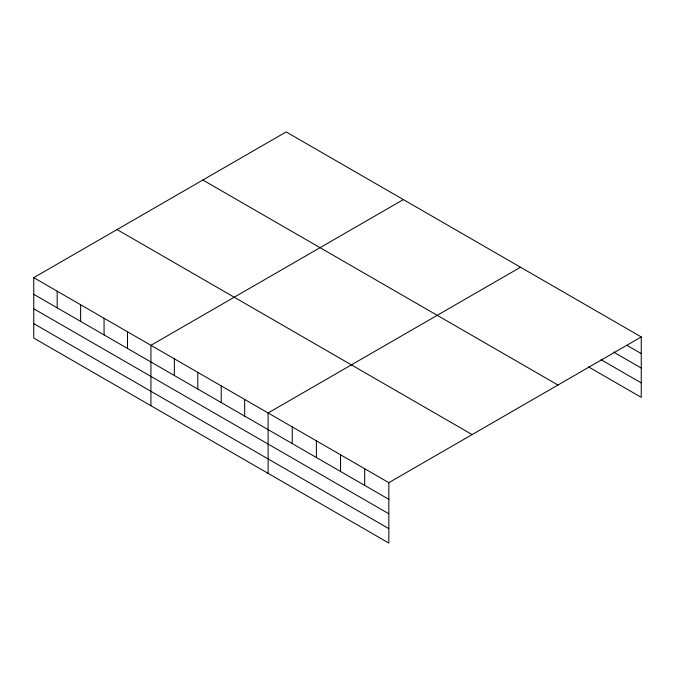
<?xml version="1.0" encoding="UTF-8"?>
<svg xmlns="http://www.w3.org/2000/svg" width="675" height="675" viewBox="0 0 675 675"><rect width="100%" height="100%" fill="white"/><g stroke="black" fill="none" stroke-linecap="round" stroke-linejoin="round"><path stroke-width="1.01" d="M388.834 513.768L388.834 482.667L33.75 277.661L33.75 338.065L388.834 543.071L388.834 513.768L33.75 308.762M33.75 277.661L286.166 131.929L641.25 336.935L641.25 397.339L588.49 366.879M403.346 199.581L150.93 345.313L150.93 405.717M520.518 267.233L268.11 412.965L268.11 473.369M388.834 482.667L641.25 336.935M626.94 345.338L641.25 353.599M613.524 352.029L641.25 368.035M601.003 359.674L641.25 382.902M202.871 180.023L557.955 385.028M117.045 229.567L472.129 434.573M33.75 294.325L388.834 499.331M33.75 323.629L388.834 528.635M364.686 468.728L364.686 485.392M340.546 454.79L340.546 471.454M316.398 440.843L316.398 457.515M292.25 426.904L292.25 443.568M244.671 399.431L244.671 416.104M221.231 385.906L221.231 402.57M197.8 372.372L197.8 389.036M174.361 358.847L174.361 375.511M127.491 331.779L127.491 348.452M104.06 318.254L104.06 334.918M80.62 304.72L80.62 321.384M57.189 291.195L57.189 307.859"/></g></svg>
